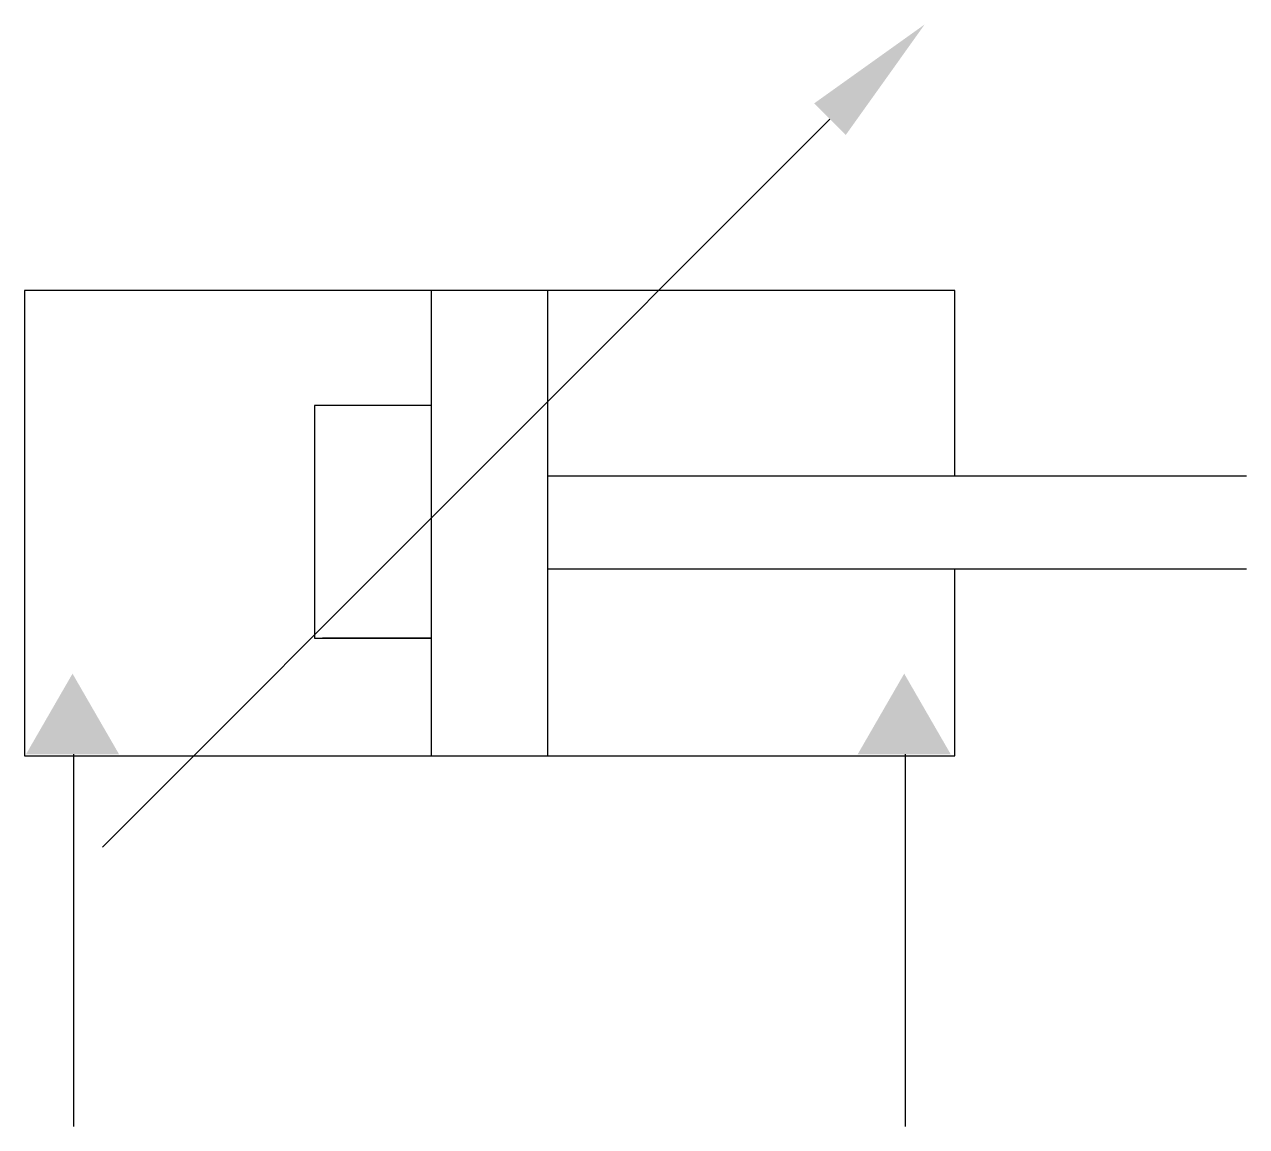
# Model space of a CAD drawing. Extents: x 348.1 to 374.4, y 692.5 to 716.2.
import ezdxf

# ---------------------------------------------------------------- set-up
doc = ezdxf.new("R2010")
doc.units = 0
doc.header["$LTSCALE"] = 5
doc.header["$MEASUREMENT"] = 0
doc.layers.add('11', color=1, linetype='CONTINUOUS')
doc.layers.add('12', color=2, linetype='CONTINUOUS')

# ---------------------------------------------------------------- blocks, each defined once
blk = doc.blocks.new('5222', base_point=(323.297, 243.627))
at = {"layer": '11'}
blk.add_line((339.171, 259.287), (323.53, 243.646), dxfattribs=at)
at = {"layer": '12'}
blk.add_solid([(338.832, 259.627), (339.511, 258.948), (341.208, 261.324)], dxfattribs=at)

msp = doc.modelspace()

# ---------------------------------------------------------------- linework, layer by layer
at = {"layer": '11'}
for p, q in [((348.099, 710.482), (348.099, 700.482)), ((368.099, 710.482), (348.099, 710.482)), ((356.843, 710.482), (356.843, 700.482)), ((359.343, 710.482), (359.343, 700.482)), ((368.099, 706.498), (368.099, 710.482)), ((354.338, 708.013), (354.338, 703.013)), ((356.843, 708.013), (354.338, 708.013)), ((374.374, 706.498), (359.343, 706.498)), ((374.374, 704.498), (359.343, 704.498)), ((368.099, 700.482), (368.099, 704.498)), ((354.338, 703.013), (356.843, 703.013)), ((356.838, 703.013), (354.505, 703.013)), ((349.153, 700.519), (349.153, 692.519)), ((367.034, 700.519), (367.034, 692.519)), ((348.099, 700.482), (368.099, 700.482))]:
    msp.add_line(p, q, dxfattribs=at)
at = {"layer": '12'}
for points in [[(348.133, 700.519), (349.133, 702.251), (350.133, 700.519)], [(366.014, 700.519), (367.014, 702.251), (368.014, 700.519)]]:
    msp.add_solid(points, dxfattribs=at)

# ---------------------------------------------------------------- block references
at = {"layer": '11'}
msp.add_blockref('5222', (349.543, 698.505), dxfattribs=at)

doc.saveas('drawing.dxf')
